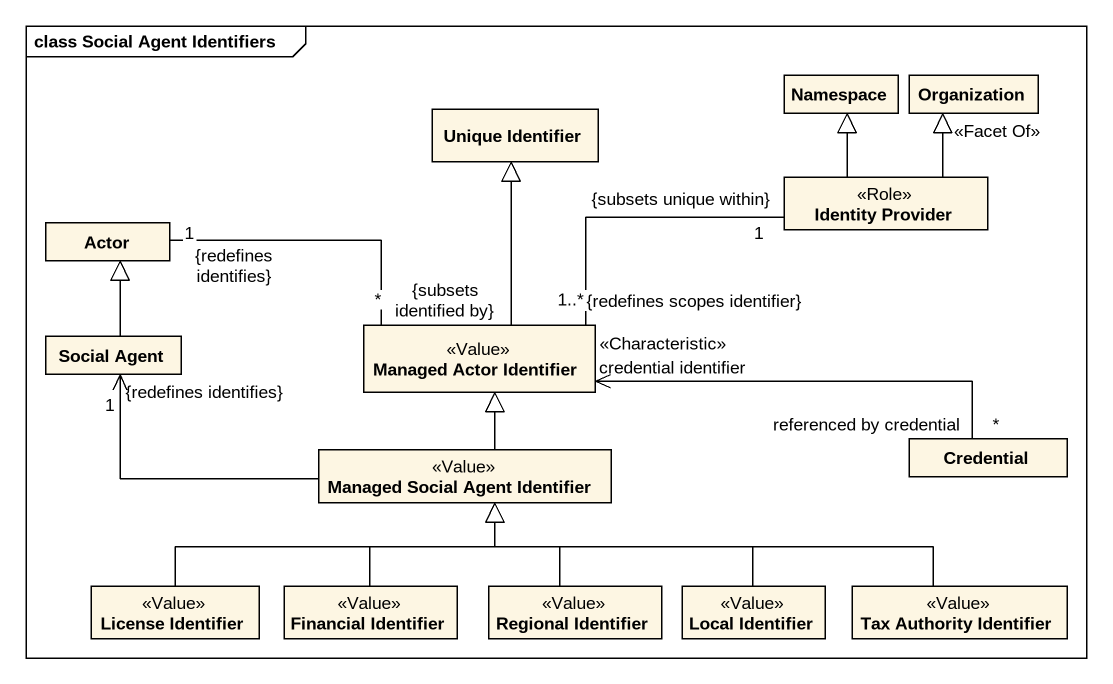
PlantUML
@startuml
mainframe class Social Agent Identifiers
hide circle
hide empty members
class "Unique Identifier" as Unique_Identifier
class "Namespace" as Namespace_
class Organization
class "Identity Provider" as Identity_Provider <<Role>>
class "Actor" as Actor_
class "Social Agent" as Social_Agent
class "Managed Actor Identifier" as Managed_Actor_Identifier <<Value>>
class "Managed Social Agent Identifier" as Managed_Social_Agent <<Value>>
class Credential
class "License Identifier" as License_Identifier <<Value>>
class "Financial Identifier" as Financial_Identifier <<Value>>
class "Regional Identifier" as Regional_Identifier <<Value>>
class "Local Identifier" as Local_Identifier <<Value>>
class "Tax Authority Identifier" as Tax_Authority_Identifier <<Value>>
Identity_Provider -up-|> Namespace_
Identity_Provider -up-|> Organization : <<Facet Of>>
Identity_Provider "1\n{subsets unique within}" -left- "1..*\n{redefines scopes identifier}" Managed_Actor_Identifier
Social_Agent -up-|> Actor_
Social_Agent "{redefines identifies}\n1" <-right- Managed_Social_Agent
Managed_Actor_Identifier -up-|> Unique_Identifier
Managed_Actor_Identifier "*\n{subsets identified by}" -left- "1\n{redefines identifies}" Actor_
Managed_Social_Agent -up-|> Managed_Actor_Identifier
Credential "referenced by credential\n*" -left-> "credential identifier\n<<Characteristic>>" Managed_Actor_Identifier
License_Identifier -right-|> Managed_Social_Agent
Financial_Identifier -up-|> Managed_Social_Agent
Regional_Identifier -up-|> Managed_Social_Agent
Local_Identifier -left-|> Managed_Social_Agent
Tax_Authority_Identifier -left-|> Managed_Social_Agent
@enduml
